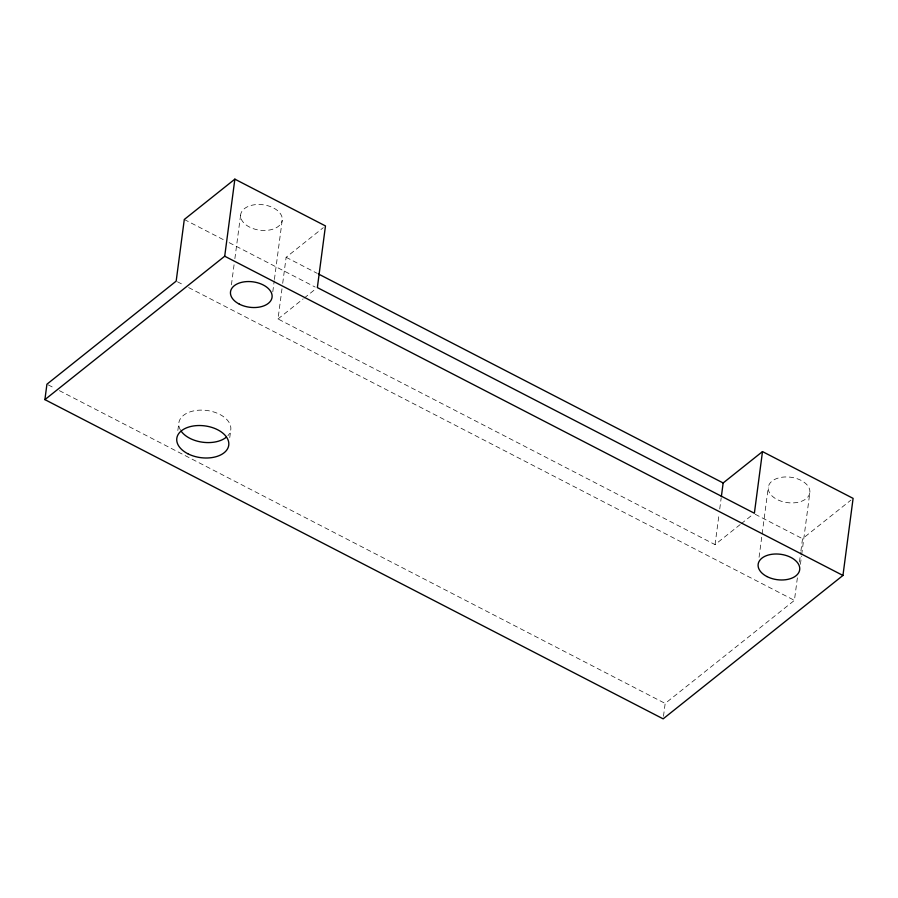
<?xml version="1.0" encoding="UTF-8"?>
<svg xmlns="http://www.w3.org/2000/svg" width="898" height="898" viewBox="0 0 898 898"><rect width="100%" height="100%" fill="white"/><g stroke="black" fill="none" stroke-linecap="round" stroke-linejoin="round"><path stroke-width="0.67" stroke-dasharray="4.49 3.37" d="M177.838 430.501L178.859 422.801M231.426 284.823L234.142 264.18M234.872 258.669L240.664 214.633M229.753 437.618L230.764 429.906M272.779 291.884L274.227 280.872M274.406 279.502L282.197 220.324A20.957 12.819 7.5 0 0 252.652 205.07A20.957 12.819 7.5 0 0 249.442 227.037A20.957 12.819 7.5 0 0 282.197 220.324M740.177 524.578L715.044 544.615L278.01 318.958L281.983 288.819M282.702 283.33L286.125 257.299L323.28 227.677M663.476 716.278L665.171 703.437L794.416 600.369L797.48 577.077M715.044 544.615L719.017 514.475M719.736 508.998L721.173 498.042M759.068 557.265L768.306 487.075M799.456 562.002L800.724 552.416M800.904 551.046L802.531 538.71L850.945 500.096M800.41 564.337L801.499 556.075M801.678 554.706L809.828 492.778A20.957 12.819 7.5 0 0 780.295 477.523A20.957 12.819 7.5 0 0 777.084 499.49A20.957 12.819 7.5 0 0 809.828 492.778M278.01 318.958L303.142 298.911M304.231 298.046L316.253 288.46M741.265 523.702L753.287 514.116M286.125 257.299L317.263 273.374M184.292 219.482L224.174 240.08M229.158 242.651L315.164 287.057M755.162 514.251L802.531 538.71M177.422 281.781L183.652 284.992M188.636 287.573L794.416 600.369M48.178 384.849L54.408 388.071M59.391 390.641L665.171 703.437M180.509 430.176A26.199 16.018 7.5 0 1 206.271 410.397A26.199 16.018 7.5 0 1 227.901 435.71"/><path stroke-width="1.35" d="M44.9 399.621L46.932 384.209L176.176 281.13L184.292 219.482L234.861 179.151L325.469 225.937L317.353 287.584L754.376 513.252L762.492 451.593L853.1 498.379L842.953 575.45L663.139 718.849L44.9 399.621L224.713 256.211L234.861 179.151M721.352 496.661L723.159 482.967L762.492 451.593M318.498 274.013L723.159 482.967M224.713 256.211L842.953 575.45M226.128 437.36A26.199 16.018 7.5 0 1 181.172 431.197M239.295 304.108A20.957 12.819 7.5 0 0 272.049 297.395A20.957 12.819 7.5 0 0 242.505 282.14A20.957 12.819 7.5 0 0 239.295 304.108M766.937 576.55A20.957 12.819 7.5 0 0 799.68 569.837A20.957 12.819 7.5 0 0 770.147 554.582A20.957 12.819 7.5 0 0 766.937 576.55M187.794 453.714A26.199 16.018 7.5 0 0 228.732 445.329A26.199 16.018 7.5 0 0 191.813 426.258A26.199 16.018 7.5 0 0 187.794 453.714"/></g></svg>
